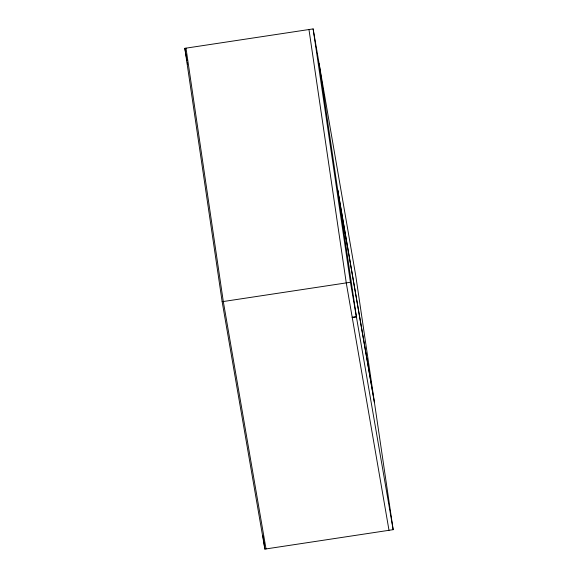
<?xml version="1.0" encoding="UTF-8"?>
<svg xmlns="http://www.w3.org/2000/svg" width="578" height="578" viewBox="0 0 578 578"><rect width="100%" height="100%" fill="white"/><g stroke="black" fill="none" stroke-linecap="round" stroke-linejoin="round"><path stroke-width="0.87" d="M184.837 48.328L313.124 28.9L319.049 63.233L356.424 316.982L393.163 529.672L264.876 549.1L222.147 301.702L184.837 48.328L186.376 57.229M222.147 301.702L350.427 282.266L356.359 316.607L352.197 317.235M352.262 317.611L356.424 316.982M319.114 63.609L355.853 276.298L374.443 402.563L337.711 189.873M337.834 190.718L374.573 403.408L393.163 529.672M389.001 530.301L346.265 282.902L308.963 29.529M186.687 59.014L186.99 60.791M187.301 62.569L187.604 64.353M266.032 548.927L223.303 301.528L185.993 48.155M313.124 28.9L350.427 282.266M262.911 535.719L264.876 549.1"/></g></svg>
